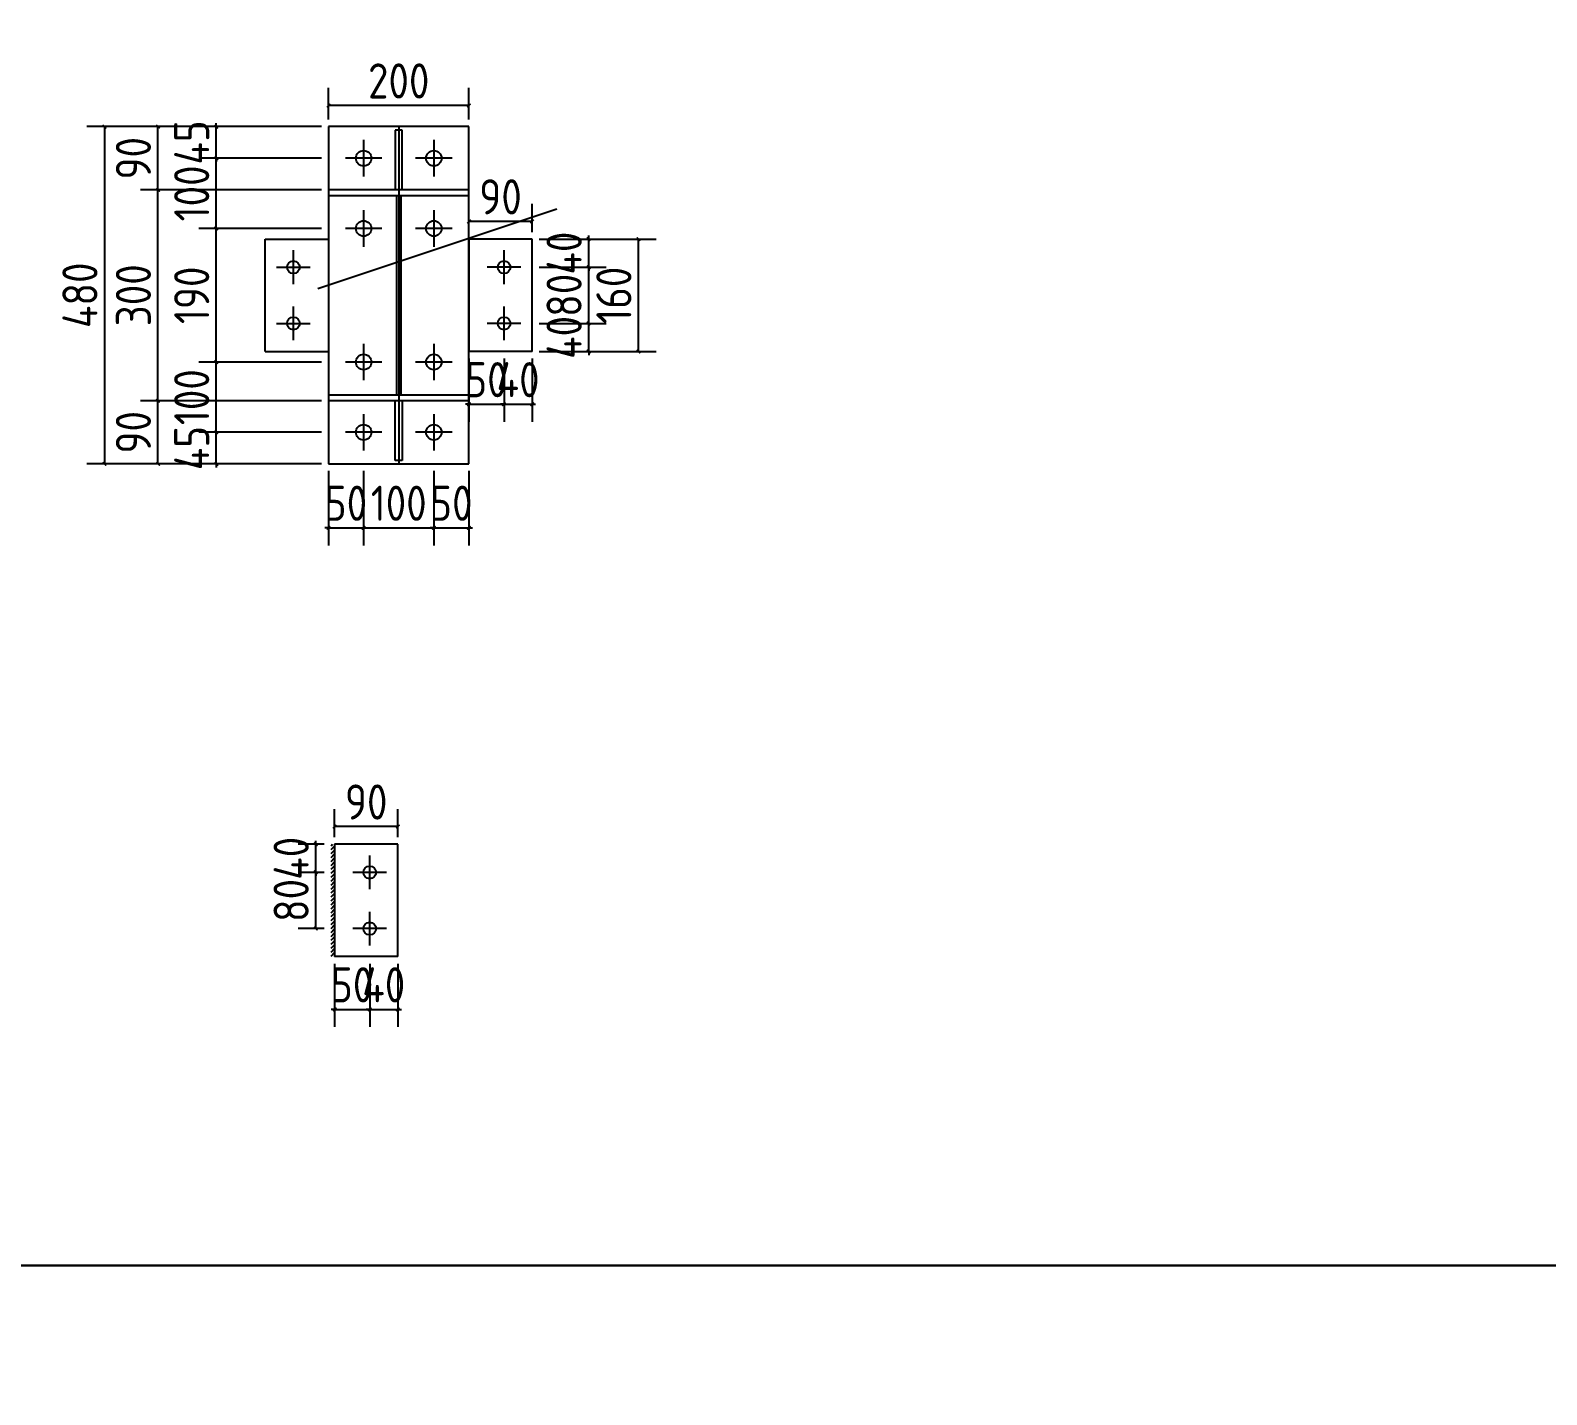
# Model space of a CAD drawing. Extents: x 533809 to 747315, y -17138 to 180511.
# Drawn here: x 667254 to 671572, y 154694 to 158578 of the extents above; entities that cross this region are included whole.
import ezdxf

# ---------------------------------------------------------------- set-up
doc = ezdxf.new("R2010")
doc.units = 0
doc.header["$LTSCALE"] = 1000
doc.header["$MEASUREMENT"] = 0
doc.styles.get("Standard").update_dxf_attribs({"font": 'gbenor.shx', "bigfont": 'gbcbig.shx'})
doc.dimstyles.get("Standard").update_dxf_attribs({"dimscale": 100, "dimtxt": 3.5, "dimasz": 1, "dimexe": 2.5, "dimexo": 3, "dimgap": 1.5, "dimtad": 1, "dimdec": 0, "dimzin": 0, "dimdsep": 46, "dimtxsty": 'Standard', "dimblk": 'ARCHTICK', "dimcen": 0.09, "dimadec": 0, "dimazin": 0, "dimtfac": 1, "dimtdec": 0, "dimtix": 1, "dimtmove": 2, "dimatfit": 3, "dimfxl": 1, "dimtolj": 1, "dimtzin": 0, "dimarcsym": 0})

# ---------------------------------------------------------------- blocks, each defined once
blk = doc.blocks.new('_ArchTick')
at = {"color": 0, "linetype": 'ByBlock', "const_width": 0.4}
blk.add_lwpolyline([(-0.5, -0.5), (0.5, 0.5)], dxfattribs=at)
blk = doc.blocks.new('*D1095')
at = {"color": 3, "lineweight": -2}
for p, q in [((668103, 157323.7), (668103, 157111.7)), ((668203, 157323.7), (668203, 157111.7)), ((668103, 157161.7), (668093, 157161.7)), ((668103, 157161.7), (668203, 157161.7)), ((668203, 157161.7), (668213, 157161.7))]:
    blk.add_line(p, q, dxfattribs=at)
at = {"layer": 'Defpoints', "color": 0}
for p in [(668103, 157343.7), (668203, 157343.7), (668203, 157161.7)]:
    blk.add_point(p, dxfattribs=at)
at = {"color": 3, "lineweight": -2, "xscale": 10, "yscale": 10, "zscale": 10}
blk.add_blockref('_ArchTick', (668103, 157161.7), dxfattribs=at)
at = {"color": 3, "lineweight": -2, "xscale": 10, "yscale": 10, "zscale": 10, "rotation": 180}
blk.add_blockref('_ArchTick', (668203, 157161.7), dxfattribs=at)
at = {"color": 0, "insert": (668153, 157231.7), "char_height": 100, "attachment_point": 5}
blk.add_mtext('\\A1;50', dxfattribs=at)
blk = doc.blocks.new('*D1096')
at = {"color": 3, "lineweight": -2}
for p, q in [((668203, 157323.7), (668203, 157111.7)), ((668403, 157323.7), (668403, 157111.7)), ((668203, 157161.7), (668403, 157161.7))]:
    blk.add_line(p, q, dxfattribs=at)
at = {"layer": 'Defpoints', "color": 0}
for p in [(668203, 157343.7), (668403, 157343.7), (668403, 157161.7)]:
    blk.add_point(p, dxfattribs=at)
at = {"color": 3, "lineweight": -2, "xscale": 10, "yscale": 10, "zscale": 10, "rotation": 180}
blk.add_blockref('_ArchTick', (668203, 157161.7), dxfattribs=at)
at = {"color": 3, "lineweight": -2, "xscale": 10, "yscale": 10, "zscale": 10}
blk.add_blockref('_ArchTick', (668403, 157161.7), dxfattribs=at)
at = {"color": 0, "insert": (668303, 157231.7), "char_height": 100, "attachment_point": 5}
blk.add_mtext('\\A1;100', dxfattribs=at)
blk = doc.blocks.new('*D1105')
at = {"color": 3, "lineweight": -2}
for p, q in [((668403, 157323.7), (668403, 157111.7)), ((668503, 157323.7), (668503, 157111.7)), ((668403, 157161.7), (668393, 157161.7)), ((668403, 157161.7), (668503, 157161.7)), ((668503, 157161.7), (668513, 157161.7))]:
    blk.add_line(p, q, dxfattribs=at)
at = {"layer": 'Defpoints', "color": 0}
for p in [(668403, 157343.7), (668503, 157343.7), (668503, 157161.7)]:
    blk.add_point(p, dxfattribs=at)
at = {"color": 3, "lineweight": -2, "xscale": 10, "yscale": 10, "zscale": 10}
blk.add_blockref('_ArchTick', (668403, 157161.7), dxfattribs=at)
at = {"color": 3, "lineweight": -2, "xscale": 10, "yscale": 10, "zscale": 10, "rotation": 180}
blk.add_blockref('_ArchTick', (668503, 157161.7), dxfattribs=at)
at = {"color": 0, "insert": (668453, 157231.7), "char_height": 100, "attachment_point": 5}
blk.add_mtext('\\A1;50', dxfattribs=at)
blk = doc.blocks.new('*D1106')
at = {"color": 3, "lineweight": -2}
for p, q in [((668103, 158323.7), (668103, 158413.8)), ((668503, 158323.7), (668503, 158413.8)), ((668503, 158363.8), (668103, 158363.8))]:
    blk.add_line(p, q, dxfattribs=at)
at = {"layer": 'Defpoints', "color": 0}
for p in [(668103, 158363.8), (668103, 158303.7), (668503, 158303.7)]:
    blk.add_point(p, dxfattribs=at)
at = {"color": 3, "lineweight": -2, "xscale": 10, "yscale": 10, "zscale": 10, "rotation": 180}
blk.add_blockref('_ArchTick', (668103, 158363.8), dxfattribs=at)
at = {"color": 3, "lineweight": -2, "xscale": 10, "yscale": 10, "zscale": 10}
blk.add_blockref('_ArchTick', (668503, 158363.8), dxfattribs=at)
at = {"color": 0, "insert": (668303, 158433.8), "char_height": 100, "attachment_point": 5}
blk.add_mtext('\\A1;200', dxfattribs=at)
blk = doc.blocks.new('*D1107')
at = {"color": 3, "lineweight": -2}
for p, q in [((668703, 157983.7), (669035.7, 157983.7)), ((668985.7, 157663.7), (668985.7, 157983.7)), ((668703, 157663.7), (669035.7, 157663.7))]:
    blk.add_line(p, q, dxfattribs=at)
at = {"layer": 'Defpoints', "color": 0}
for p in [(668683, 157983.7), (668985.7, 157983.7), (668683, 157663.7)]:
    blk.add_point(p, dxfattribs=at)
at = {"color": 3, "lineweight": -2, "xscale": 10, "yscale": 10, "zscale": 10}
for p, rotation in [((668985.7, 157983.7), 90), ((668985.7, 157663.7), 270)]:
    blk.add_blockref('_ArchTick', p, dxfattribs=dict(at, rotation=rotation))
at = {"color": 0, "insert": (668915.7, 157823.7), "char_height": 100, "attachment_point": 5, "rotation": 90}
blk.add_mtext('\\A1;160', dxfattribs=at)
blk = doc.blocks.new('*D1108')
at = {"color": 3, "lineweight": -2}
for p, q in [((668503, 157643.7), (668503, 157463.5)), ((668603, 157643.7), (668603, 157463.5)), ((668503, 157513.5), (668493, 157513.5)), ((668503, 157513.5), (668603, 157513.5)), ((668603, 157513.5), (668613, 157513.5))]:
    blk.add_line(p, q, dxfattribs=at)
at = {"layer": 'Defpoints', "color": 0}
for p in [(668503, 157663.7), (668603, 157663.7), (668603, 157513.5)]:
    blk.add_point(p, dxfattribs=at)
at = {"color": 3, "lineweight": -2, "xscale": 10, "yscale": 10, "zscale": 10}
blk.add_blockref('_ArchTick', (668503, 157513.5), dxfattribs=at)
at = {"color": 3, "lineweight": -2, "xscale": 10, "yscale": 10, "zscale": 10, "rotation": 180}
blk.add_blockref('_ArchTick', (668603, 157513.5), dxfattribs=at)
at = {"color": 0, "insert": (668553, 157583.5), "char_height": 100, "attachment_point": 5}
blk.add_mtext('\\A1;50', dxfattribs=at)
blk = doc.blocks.new('*D1109')
at = {"color": 3, "lineweight": -2}
for p, q in [((668603, 157643.7), (668603, 157463.5)), ((668683, 157643.7), (668683, 157463.5)), ((668603, 157513.5), (668593, 157513.5)), ((668603, 157513.5), (668683, 157513.5)), ((668683, 157513.5), (668693, 157513.5))]:
    blk.add_line(p, q, dxfattribs=at)
at = {"layer": 'Defpoints', "color": 0}
for p in [(668603, 157663.7), (668683, 157663.7), (668683, 157513.5)]:
    blk.add_point(p, dxfattribs=at)
at = {"color": 3, "lineweight": -2, "xscale": 10, "yscale": 10, "zscale": 10}
blk.add_blockref('_ArchTick', (668603, 157513.5), dxfattribs=at)
at = {"color": 3, "lineweight": -2, "xscale": 10, "yscale": 10, "zscale": 10, "rotation": 180}
blk.add_blockref('_ArchTick', (668683, 157513.5), dxfattribs=at)
at = {"color": 0, "insert": (668643, 157583.5), "char_height": 100, "attachment_point": 5}
blk.add_mtext('\\A1;40', dxfattribs=at)
blk = doc.blocks.new('*D1097')
at = {"color": 3, "lineweight": -2}
for p, q in [((668703, 157743.7), (668894, 157743.7)), ((668844, 157743.7), (668844, 157753.7)), ((668844, 157663.7), (668844, 157743.7)), ((668703, 157663.7), (668894, 157663.7)), ((668844, 157663.7), (668844, 157653.7))]:
    blk.add_line(p, q, dxfattribs=at)
at = {"layer": 'Defpoints', "color": 0}
for p in [(668683, 157743.7), (668844, 157743.7), (668683, 157663.7)]:
    blk.add_point(p, dxfattribs=at)
at = {"color": 3, "lineweight": -2, "xscale": 10, "yscale": 10, "zscale": 10}
for p, rotation in [((668844, 157743.7), 270), ((668844, 157663.7), 90)]:
    blk.add_blockref('_ArchTick', p, dxfattribs=dict(at, rotation=rotation))
at = {"color": 0, "insert": (668774, 157703.7), "char_height": 100, "attachment_point": 5, "rotation": 90}
blk.add_mtext('\\A1;40', dxfattribs=at)
blk = doc.blocks.new('*D1098')
at = {"color": 3, "lineweight": -2}
for p, q in [((668703, 157903.7), (668894, 157903.7)), ((668844, 157743.7), (668844, 157903.7)), ((668703, 157743.7), (668894, 157743.7))]:
    blk.add_line(p, q, dxfattribs=at)
at = {"layer": 'Defpoints', "color": 0}
for p in [(668683, 157903.7), (668844, 157903.7), (668683, 157743.7)]:
    blk.add_point(p, dxfattribs=at)
at = {"color": 3, "lineweight": -2, "xscale": 10, "yscale": 10, "zscale": 10}
for p, rotation in [((668844, 157903.7), 90), ((668844, 157743.7), 270)]:
    blk.add_blockref('_ArchTick', p, dxfattribs=dict(at, rotation=rotation))
at = {"color": 0, "insert": (668774, 157823.7), "char_height": 100, "attachment_point": 5, "rotation": 90}
blk.add_mtext('\\A1;80', dxfattribs=at)
blk = doc.blocks.new('*D1099')
at = {"color": 3, "lineweight": -2}
for p, q in [((668703, 157983.7), (668894, 157983.7)), ((668844, 157983.7), (668844, 157993.7)), ((668844, 157903.7), (668844, 157983.7)), ((668703, 157903.7), (668894, 157903.7)), ((668844, 157903.7), (668844, 157893.7))]:
    blk.add_line(p, q, dxfattribs=at)
at = {"layer": 'Defpoints', "color": 0}
for p in [(668683, 157983.7), (668844, 157983.7), (668683, 157903.7)]:
    blk.add_point(p, dxfattribs=at)
at = {"color": 3, "lineweight": -2, "xscale": 10, "yscale": 10, "zscale": 10}
for p, rotation in [((668844, 157983.7), 270), ((668844, 157903.7), 90)]:
    blk.add_blockref('_ArchTick', p, dxfattribs=dict(at, rotation=rotation))
at = {"color": 0, "insert": (668774, 157943.7), "char_height": 100, "attachment_point": 5, "rotation": 90}
blk.add_mtext('\\A1;40', dxfattribs=at)
blk = doc.blocks.new('*D1110')
at = {"color": 3, "lineweight": -2}
for p, q in [((668503, 158003.7), (668503, 158083.9)), ((668683, 158003.7), (668683, 158083.9)), ((668683, 158033.9), (668503, 158033.9))]:
    blk.add_line(p, q, dxfattribs=at)
at = {"layer": 'Defpoints', "color": 0}
for p in [(668503, 158033.9), (668503, 157983.7), (668683, 157983.7)]:
    blk.add_point(p, dxfattribs=at)
at = {"color": 3, "lineweight": -2, "xscale": 10, "yscale": 10, "zscale": 10}
for p, rotation in [((668503, 158033.9), 180.0000000000185), ((668683, 158033.9), 1.854516540333861e-11)]:
    blk.add_blockref('_ArchTick', p, dxfattribs=dict(at, rotation=rotation))
at = {"color": 0, "insert": (668593, 158103.9), "char_height": 100, "attachment_point": 5}
blk.add_mtext('\\A1;90', dxfattribs=at)
blk = doc.blocks.new('*D1774')
at = {"color": 3, "lineweight": -2}
for p, q in [((667783.5, 157433.7), (667783.5, 157443.7)), ((668083, 157433.7), (667733.5, 157433.7)), ((667783.5, 157343.7), (667783.5, 157433.7)), ((668083, 157343.7), (667733.5, 157343.7)), ((667783.5, 157343.7), (667783.5, 157333.7))]:
    blk.add_line(p, q, dxfattribs=at)
at = {"layer": 'Defpoints', "color": 0}
for p in [(667783.5, 157433.7), (668103, 157433.7), (668103, 157343.7)]:
    blk.add_point(p, dxfattribs=at)
at = {"color": 3, "lineweight": -2, "xscale": 10, "yscale": 10, "zscale": 10}
for p, rotation in [((667783.5, 157433.7), 270), ((667783.5, 157343.7), 90)]:
    blk.add_blockref('_ArchTick', p, dxfattribs=dict(at, rotation=rotation))
at = {"color": 0, "insert": (667713.5, 157388.7), "char_height": 100, "attachment_point": 5, "rotation": 90}
blk.add_mtext('\\A1;45', dxfattribs=at)
blk = doc.blocks.new('*D1775')
at = {"color": 3, "lineweight": -2}
for p, q in [((668083, 157633.7), (667733.5, 157633.7)), ((667783.5, 157433.7), (667783.5, 157633.7)), ((668083, 157433.7), (667733.5, 157433.7))]:
    blk.add_line(p, q, dxfattribs=at)
at = {"layer": 'Defpoints', "color": 0}
for p in [(667783.5, 157633.7), (668103, 157633.7), (668103, 157433.7)]:
    blk.add_point(p, dxfattribs=at)
at = {"color": 3, "lineweight": -2, "xscale": 10, "yscale": 10, "zscale": 10}
for p, rotation in [((667783.5, 157633.7), 90), ((667783.5, 157433.7), 270)]:
    blk.add_blockref('_ArchTick', p, dxfattribs=dict(at, rotation=rotation))
at = {"color": 0, "insert": (667713.5, 157533.7), "char_height": 100, "attachment_point": 5, "rotation": 90}
blk.add_mtext('\\A1;100', dxfattribs=at)
blk = doc.blocks.new('*D1776')
at = {"color": 3, "lineweight": -2}
for p, q in [((668083, 158013.7), (667733.5, 158013.7)), ((667783.5, 157633.7), (667783.5, 158013.7)), ((668083, 157633.7), (667733.5, 157633.7))]:
    blk.add_line(p, q, dxfattribs=at)
at = {"layer": 'Defpoints', "color": 0}
for p in [(667783.5, 158013.7), (668103, 158013.7), (668103, 157633.7)]:
    blk.add_point(p, dxfattribs=at)
at = {"color": 3, "lineweight": -2, "xscale": 10, "yscale": 10, "zscale": 10}
for p, rotation in [((667783.5, 158013.7), 90), ((667783.5, 157633.7), 270)]:
    blk.add_blockref('_ArchTick', p, dxfattribs=dict(at, rotation=rotation))
at = {"color": 0, "insert": (667713.5, 157823.7), "char_height": 100, "attachment_point": 5, "rotation": 90}
blk.add_mtext('\\A1;190', dxfattribs=at)
blk = doc.blocks.new('*D1777')
at = {"color": 3, "lineweight": -2}
for p, q in [((668083, 158213.7), (667733.5, 158213.7)), ((667783.5, 158013.7), (667783.5, 158213.7)), ((668083, 158013.7), (667733.5, 158013.7))]:
    blk.add_line(p, q, dxfattribs=at)
at = {"layer": 'Defpoints', "color": 0}
for p in [(667783.5, 158213.7), (668103, 158213.7), (668103, 158013.7)]:
    blk.add_point(p, dxfattribs=at)
at = {"color": 3, "lineweight": -2, "xscale": 10, "yscale": 10, "zscale": 10}
for p, rotation in [((667783.5, 158213.7), 90), ((667783.5, 158013.7), 270)]:
    blk.add_blockref('_ArchTick', p, dxfattribs=dict(at, rotation=rotation))
at = {"color": 0, "insert": (667713.5, 158113.7), "char_height": 100, "attachment_point": 5, "rotation": 90}
blk.add_mtext('\\A1;100', dxfattribs=at)
blk = doc.blocks.new('*D1778')
at = {"color": 3, "lineweight": -2}
for p, q in [((667783.5, 158303.7), (667783.5, 158313.7)), ((668083, 158303.7), (667733.5, 158303.7)), ((667783.5, 158213.7), (667783.5, 158303.7)), ((668083, 158213.7), (667733.5, 158213.7)), ((667783.5, 158213.7), (667783.5, 158203.7))]:
    blk.add_line(p, q, dxfattribs=at)
at = {"layer": 'Defpoints', "color": 0}
for p in [(667783.5, 158303.7), (668103, 158303.7), (668103, 158213.7)]:
    blk.add_point(p, dxfattribs=at)
at = {"color": 3, "lineweight": -2, "xscale": 10, "yscale": 10, "zscale": 10}
for p, rotation in [((667783.5, 158303.7), 270), ((667783.5, 158213.7), 90)]:
    blk.add_blockref('_ArchTick', p, dxfattribs=dict(at, rotation=rotation))
at = {"color": 0, "insert": (667713.5, 158258.7), "char_height": 100, "attachment_point": 5, "rotation": 90}
blk.add_mtext('\\A1;45', dxfattribs=at)
blk = doc.blocks.new('*D1779')
at = {"color": 3, "lineweight": -2}
for p, q in [((668083, 157523.7), (667567.5, 157523.7)), ((667617.5, 157343.7), (667617.5, 157523.7)), ((668083, 157343.7), (667567.5, 157343.7))]:
    blk.add_line(p, q, dxfattribs=at)
at = {"layer": 'Defpoints', "color": 0}
for p in [(667617.5, 157523.7), (668103, 157523.7), (668103, 157343.7)]:
    blk.add_point(p, dxfattribs=at)
at = {"color": 3, "lineweight": -2, "xscale": 10, "yscale": 10, "zscale": 10}
for p, rotation in [((667617.5, 157523.7), 90), ((667617.5, 157343.7), 270)]:
    blk.add_blockref('_ArchTick', p, dxfattribs=dict(at, rotation=rotation))
at = {"color": 0, "insert": (667547.5, 157433.7), "char_height": 100, "attachment_point": 5, "rotation": 90}
blk.add_mtext('\\A1;90', dxfattribs=at)
blk = doc.blocks.new('*D1780')
at = {"color": 3, "lineweight": -2}
for p, q in [((668083, 158123.7), (667567.5, 158123.7)), ((667617.5, 157523.7), (667617.5, 158123.7)), ((668083, 157523.7), (667567.5, 157523.7))]:
    blk.add_line(p, q, dxfattribs=at)
at = {"layer": 'Defpoints', "color": 0}
for p in [(667617.5, 158123.7), (668103, 158123.7), (668103, 157523.7)]:
    blk.add_point(p, dxfattribs=at)
at = {"color": 3, "lineweight": -2, "xscale": 10, "yscale": 10, "zscale": 10}
for p, rotation in [((667617.5, 158123.7), 90), ((667617.5, 157523.7), 270)]:
    blk.add_blockref('_ArchTick', p, dxfattribs=dict(at, rotation=rotation))
at = {"color": 0, "insert": (667547.5, 157823.7), "char_height": 100, "attachment_point": 5, "rotation": 90}
blk.add_mtext('\\A1;300', dxfattribs=at)
blk = doc.blocks.new('*D1781')
at = {"color": 3, "lineweight": -2}
for p, q in [((668083, 158303.7), (667567.5, 158303.7)), ((667617.5, 158123.7), (667617.5, 158303.7)), ((668083, 158123.7), (667567.5, 158123.7))]:
    blk.add_line(p, q, dxfattribs=at)
at = {"layer": 'Defpoints', "color": 0}
for p in [(667617.5, 158303.7), (668103, 158303.7), (668103, 158123.7)]:
    blk.add_point(p, dxfattribs=at)
at = {"color": 3, "lineweight": -2, "xscale": 10, "yscale": 10, "zscale": 10}
for p, rotation in [((667617.5, 158303.7), 90), ((667617.5, 158123.7), 270)]:
    blk.add_blockref('_ArchTick', p, dxfattribs=dict(at, rotation=rotation))
at = {"color": 0, "insert": (667547.5, 158213.7), "char_height": 100, "attachment_point": 5, "rotation": 90}
blk.add_mtext('\\A1;90', dxfattribs=at)
blk = doc.blocks.new('*D1782')
at = {"color": 3, "lineweight": -2}
for p, q in [((668083, 158303.7), (667415.2, 158303.7)), ((667465.2, 158303.7), (667465.2, 157343.7)), ((668083, 157343.7), (667415.2, 157343.7))]:
    blk.add_line(p, q, dxfattribs=at)
at = {"layer": 'Defpoints', "color": 0}
for p in [(668103, 158303.7), (667465.2, 157343.7), (668103, 157343.7)]:
    blk.add_point(p, dxfattribs=at)
at = {"color": 3, "lineweight": -2, "xscale": 10, "yscale": 10, "zscale": 10}
for p, rotation in [((667465.2, 158303.7), 90), ((667465.2, 157343.7), 270)]:
    blk.add_blockref('_ArchTick', p, dxfattribs=dict(at, rotation=rotation))
at = {"color": 0, "insert": (667395.2, 157823.7), "char_height": 100, "attachment_point": 5, "rotation": 90}
blk.add_mtext('\\A1;480', dxfattribs=at)
blk = doc.blocks.new('*D2168')
at = {"color": 3, "lineweight": -2}
for p, q in [((668120.5, 155921.1), (668120.5, 155740.9)), ((668220.5, 155921.1), (668220.5, 155740.9)), ((668120.5, 155790.9), (668110.5, 155790.9)), ((668120.5, 155790.9), (668220.5, 155790.9)), ((668220.5, 155790.9), (668230.5, 155790.9))]:
    blk.add_line(p, q, dxfattribs=at)
at = {"layer": 'Defpoints', "color": 0}
for p in [(668120.5, 155941.1), (668220.5, 155941.1), (668220.5, 155790.9)]:
    blk.add_point(p, dxfattribs=at)
at = {"color": 3, "lineweight": -2, "xscale": 10, "yscale": 10, "zscale": 10}
blk.add_blockref('_ArchTick', (668120.5, 155790.9), dxfattribs=at)
at = {"color": 3, "lineweight": -2, "xscale": 10, "yscale": 10, "zscale": 10, "rotation": 180}
blk.add_blockref('_ArchTick', (668220.5, 155790.9), dxfattribs=at)
at = {"color": 0, "insert": (668170.5, 155860.9), "char_height": 100, "attachment_point": 5}
blk.add_mtext('\\A1;50', dxfattribs=at)
blk = doc.blocks.new('*D2179')
at = {"color": 3, "lineweight": -2}
for p, q in [((668220.5, 155921.1), (668220.5, 155740.9)), ((668300.5, 155921.1), (668300.5, 155740.9)), ((668220.5, 155790.9), (668210.5, 155790.9)), ((668220.5, 155790.9), (668300.5, 155790.9)), ((668300.5, 155790.9), (668310.5, 155790.9))]:
    blk.add_line(p, q, dxfattribs=at)
at = {"layer": 'Defpoints', "color": 0}
for p in [(668220.5, 155941.1), (668300.5, 155941.1), (668300.5, 155790.9)]:
    blk.add_point(p, dxfattribs=at)
at = {"color": 3, "lineweight": -2, "xscale": 10, "yscale": 10, "zscale": 10}
blk.add_blockref('_ArchTick', (668220.5, 155790.9), dxfattribs=at)
at = {"color": 3, "lineweight": -2, "xscale": 10, "yscale": 10, "zscale": 10, "rotation": 180}
blk.add_blockref('_ArchTick', (668300.5, 155790.9), dxfattribs=at)
at = {"color": 0, "insert": (668260.5, 155860.9), "char_height": 100, "attachment_point": 5}
blk.add_mtext('\\A1;40', dxfattribs=at)
blk = doc.blocks.new('*D2180')
at = {"color": 3, "lineweight": -2}
for p, q in [((668120.5, 156281.1), (668120.5, 156361.3)), ((668300.5, 156281.1), (668300.5, 156361.3)), ((668300.5, 156311.3), (668120.5, 156311.3))]:
    blk.add_line(p, q, dxfattribs=at)
at = {"layer": 'Defpoints', "color": 0}
for p in [(668120.5, 156311.3), (668120.5, 156261.1), (668300.5, 156261.1)]:
    blk.add_point(p, dxfattribs=at)
at = {"color": 3, "lineweight": -2, "xscale": 10, "yscale": 10, "zscale": 10}
for p, rotation in [((668120.5, 156311.3), 180.0000000000371), ((668300.5, 156311.3), 3.701039474890422e-11)]:
    blk.add_blockref('_ArchTick', p, dxfattribs=dict(at, rotation=rotation))
at = {"color": 0, "insert": (668210.5, 156381.3), "char_height": 100, "attachment_point": 5}
blk.add_mtext('\\A1;90', dxfattribs=at)
blk = doc.blocks.new('*D2169')
at = {"color": 3, "lineweight": -2}
for p, q in [((668090.5, 156181.1), (668016.7, 156181.1)), ((668066.7, 156021.1), (668066.7, 156181.1)), ((668090.5, 156021.1), (668016.7, 156021.1))]:
    blk.add_line(p, q, dxfattribs=at)
at = {"layer": 'Defpoints', "color": 0}
for p in [(668066.7, 156181.1), (668110.5, 156181.1), (668110.5, 156021.1)]:
    blk.add_point(p, dxfattribs=at)
at = {"color": 3, "lineweight": -2, "xscale": 10, "yscale": 10, "zscale": 10}
for p, rotation in [((668066.7, 156181.1), 90), ((668066.7, 156021.1), 270)]:
    blk.add_blockref('_ArchTick', p, dxfattribs=dict(at, rotation=rotation))
at = {"color": 0, "insert": (667996.7, 156101.1), "char_height": 100, "attachment_point": 5, "rotation": 90}
blk.add_mtext('\\A1;80', dxfattribs=at)
blk = doc.blocks.new('*D2170')
at = {"color": 3, "lineweight": -2}
for p, q in [((668090.5, 156261.1), (668016.7, 156261.1)), ((668066.7, 156261.1), (668066.7, 156271.1)), ((668066.7, 156181.1), (668066.7, 156261.1)), ((668090.5, 156181.1), (668016.7, 156181.1)), ((668066.7, 156181.1), (668066.7, 156171.1))]:
    blk.add_line(p, q, dxfattribs=at)
at = {"layer": 'Defpoints', "color": 0}
for p in [(668066.7, 156261.1), (668110.5, 156261.1), (668110.5, 156181.1)]:
    blk.add_point(p, dxfattribs=at)
at = {"color": 3, "lineweight": -2, "xscale": 10, "yscale": 10, "zscale": 10}
for p, rotation in [((668066.7, 156261.1), 270), ((668066.7, 156181.1), 90)]:
    blk.add_blockref('_ArchTick', p, dxfattribs=dict(at, rotation=rotation))
at = {"color": 0, "insert": (667996.7, 156221.1), "char_height": 100, "attachment_point": 5, "rotation": 90}
blk.add_mtext('\\A1;40', dxfattribs=at)

msp = doc.modelspace()

# ---------------------------------------------------------------- hatches: boundary and pattern name
h = msp.add_hatch()
h.set_pattern_fill('ANSI31', color=256, scale=5, style=0)
h.set_pattern_definition([(45, (0, -8072.323), (-5.61266008, 5.61266008), [])])
h.paths.add_polyline_path([(668120.5, 156261.1), (668110.5, 156261.1), (668110.5, 155941.1), (668120.5, 155941.1)])

# ---------------------------------------------------------------- linework, layer by layer
for p, q in [((668103, 158303.7), (668103, 157343.7)), ((668503, 158303.7), (668103, 158303.7)), ((668203, 158265.7), (668203, 158161.7)), ((668403, 158265.7), (668403, 158161.7)), ((668503, 157343.7), (668503, 158303.7)), ((668255, 158213.7), (668151, 158213.7)), ((668455, 158213.7), (668351, 158213.7)), ((668103, 158123.7), (668103, 158107.7)), ((668203, 158065.7), (668203, 157961.7)), ((668403, 158065.7), (668403, 157961.7)), ((668255, 158013.7), (668151, 158013.7)), ((668455, 158013.7), (668351, 158013.7)), ((667923, 157663.7), (667923, 157983.7)), ((667923, 157983.7), (668103, 157983.7)), ((668103, 157983.7), (668103, 157663.7)), ((668503, 157983.7), (668503, 157663.7)), ((668683, 157983.7), (668503, 157983.7)), ((668683, 157663.7), (668683, 157983.7)), ((668003, 157855.7), (668003, 157951.7)), ((668603, 157855.7), (668603, 157951.7)), ((667955, 157903.7), (668051, 157903.7)), ((668651, 157903.7), (668555, 157903.7)), ((668003, 157695.7), (668003, 157791.7)), ((668603, 157695.7), (668603, 157791.7)), ((667955, 157743.7), (668051, 157743.7)), ((668651, 157743.7), (668555, 157743.7)), ((667923, 157663.7), (668103, 157663.7)), ((668203, 157685.7), (668203, 157581.7)), ((668403, 157685.7), (668403, 157581.7)), ((668683, 157663.7), (668503, 157663.7)), ((668255, 157633.7), (668151, 157633.7)), ((668455, 157633.7), (668351, 157633.7)), ((668203, 157485.7), (668203, 157381.7)), ((668403, 157485.7), (668403, 157381.7)), ((668255, 157433.7), (668151, 157433.7)), ((668455, 157433.7), (668351, 157433.7)), ((668103, 157343.7), (668503, 157343.7)), ((668120.5, 156261.1), (668120.5, 155941.1)), ((668300.5, 156261.1), (668120.5, 156261.1)), ((668300.5, 155941.1), (668300.5, 156261.1)), ((668220.5, 156133.1), (668220.5, 156229.1)), ((668268.5, 156181.1), (668172.5, 156181.1)), ((668220.5, 155973.1), (668220.5, 156069.1)), ((668268.5, 156021.1), (668172.5, 156021.1)), ((668300.5, 155941.1), (668120.1, 155941.1))]:
    msp.add_line(p, q)
at = {"color": 2}
for p, q in [((668313, 158293.7), (668293, 158293.7)), ((668293, 158293.7), (668293, 158123.7)), ((668313, 158123.7), (668313, 158293.7)), ((668293, 157353.7), (668293, 157523.7)), ((668313, 157523.7), (668313, 157353.7)), ((668313, 157353.7), (668293, 157353.7))]:
    msp.add_line(p, q, dxfattribs=at)
at = {"color": 1}
msp.add_line((668303, 158303.7), (668303, 157343.7), dxfattribs=at)
at = {"color": 4}
for p, q in [((668503, 158123.7), (668103, 158123.7)), ((668103, 158107.7), (668503, 158107.7)), ((668297, 158107.7), (668297, 157539.7)), ((668309, 158107.7), (668309, 157539.7)), ((668503, 157539.7), (668103, 157539.7)), ((668503, 157523.7), (668103, 157523.7))]:
    msp.add_line(p, q, dxfattribs=at)
at = {"color": 3}
msp.add_line((668073, 157842.9), (668753.3, 158070.1), dxfattribs=at)
for points in [[(664149.1, 163462.3), (676029.1, 163462.3), (676029.1, 155062.3), (664149.1, 155062.3)], [(664149.1, 155062.3), (676029.1, 155062.3), (676029.1, 146662.3), (664149.1, 146662.3)]]:
    msp.add_lwpolyline(points, close=True)
for centre, radius in [((668203, 158213.7), 22), ((668403, 158213.7), 22), ((668203, 158013.7), 22), ((668403, 158013.7), 22), ((668003, 157903.7), 18), ((668603, 157903.7), 18), ((668003, 157743.7), 18), ((668603, 157743.7), 18), ((668203, 157633.7), 22), ((668403, 157633.7), 22), ((668203, 157433.7), 22), ((668403, 157433.7), 22), ((668220.5, 156181.1), 18), ((668220.5, 156021.1), 18)]:
    msp.add_circle(centre, radius)

# ---------------------------------------------------------------- dimensions: what is measured, and where the dimension line sits
for p1, p2, distance, picture, middle in [((668503, 158303.7), (668103, 158303.7), -60.1, '*D1106', (668303, 158433.8)), ((668103, 158303.7), (668103, 157343.7), -637.7, '*D1782', (667395.2, 157823.7)), ((668683, 157983.7), (668503, 157983.7), -50.2, '*D1110', (668593, 158103.9)), ((668683, 157663.7), (668683, 157983.7), -302.7, '*D1107', (668915.7, 157823.7)), ((668300.5, 156261.1), (668120.5, 156261.1), -50.2, '*D2180', (668210.5, 156381.3))]:
    dim = msp.add_aligned_dim(p1=p1, p2=p2, distance=distance, dimstyle='Standard', override={"dimtxt": 1, "dimasz": 0.1, "dimexe": 0.5, "dimexo": 0.2, "dimgap": 0.2, "dimlfac": 0.5, "dimclrd": 3, "dimclre": 3})
    dim.commit()
    dim.dimension.update_dxf_attribs({"geometry": picture, "text_midpoint": middle})
for base, p1, p2, picture, middle in [((667617.5, 158303.7), (668103, 158123.7), (668103, 158303.7), '*D1781', (667547.5, 158213.7)), ((667783.5, 158303.7), (668103, 158213.7), (668103, 158303.7), '*D1778', (667713.5, 158258.7)), ((667783.5, 158213.7), (668103, 158013.7), (668103, 158213.7), '*D1777', (667713.5, 158113.7)), ((667617.5, 158123.7), (668103, 157523.7), (668103, 158123.7), '*D1780', (667547.5, 157823.7)), ((667783.5, 158013.7), (668103, 157633.7), (668103, 158013.7), '*D1776', (667713.5, 157823.7)), ((668844, 157983.7), (668683, 157903.7), (668683, 157983.7), '*D1099', (668774, 157943.7)), ((668844, 157903.7), (668683, 157743.7), (668683, 157903.7), '*D1098', (668774, 157823.7)), ((668844, 157743.7), (668683, 157663.7), (668683, 157743.7), '*D1097', (668774, 157703.7)), ((667783.5, 157633.7), (668103, 157433.7), (668103, 157633.7), '*D1775', (667713.5, 157533.7)), ((667617.5, 157523.7), (668103, 157343.7), (668103, 157523.7), '*D1779', (667547.5, 157433.7)), ((667783.5, 157433.7), (668103, 157343.7), (668103, 157433.7), '*D1774', (667713.5, 157388.7)), ((668066.7, 156261.1), (668110.5, 156181.1), (668110.5, 156261.1), '*D2170', (667996.7, 156221.1)), ((668066.7, 156181.1), (668110.5, 156021.1), (668110.5, 156181.1), '*D2169', (667996.7, 156101.1))]:
    dim = msp.add_linear_dim(base=base, p1=p1, p2=p2, angle=90, dimstyle='Standard', override={"dimtxt": 1, "dimasz": 0.1, "dimexe": 0.5, "dimexo": 0.2, "dimgap": 0.2, "dimlfac": 0.5, "dimclrd": 3, "dimclre": 3})
    dim.commit()
    dim.dimension.update_dxf_attribs({"geometry": picture, "text_midpoint": middle})
for base, p1, p2, picture, middle in [((668603, 157513.5), (668503, 157663.7), (668603, 157663.7), '*D1108', (668553, 157583.5)), ((668683, 157513.5), (668603, 157663.7), (668683, 157663.7), '*D1109', (668643, 157583.5)), ((668203, 157161.7), (668103, 157343.7), (668203, 157343.7), '*D1095', (668153, 157231.7)), ((668403, 157161.7), (668203, 157343.7), (668403, 157343.7), '*D1096', (668303, 157231.7)), ((668503, 157161.7), (668403, 157343.7), (668503, 157343.7), '*D1105', (668453, 157231.7)), ((668220.5, 155790.9), (668120.5, 155941.1), (668220.5, 155941.1), '*D2168', (668170.5, 155860.9)), ((668300.5, 155790.9), (668220.5, 155941.1), (668300.5, 155941.1), '*D2179', (668260.5, 155860.9))]:
    dim = msp.add_linear_dim(base=base, p1=p1, p2=p2, dimstyle='Standard', override={"dimtxt": 1, "dimasz": 0.1, "dimexe": 0.5, "dimexo": 0.2, "dimgap": 0.2, "dimlfac": 0.5, "dimclrd": 3, "dimclre": 3})
    dim.commit()
    dim.dimension.update_dxf_attribs({"geometry": picture, "text_midpoint": middle})

doc.saveas('drawing.dxf')
